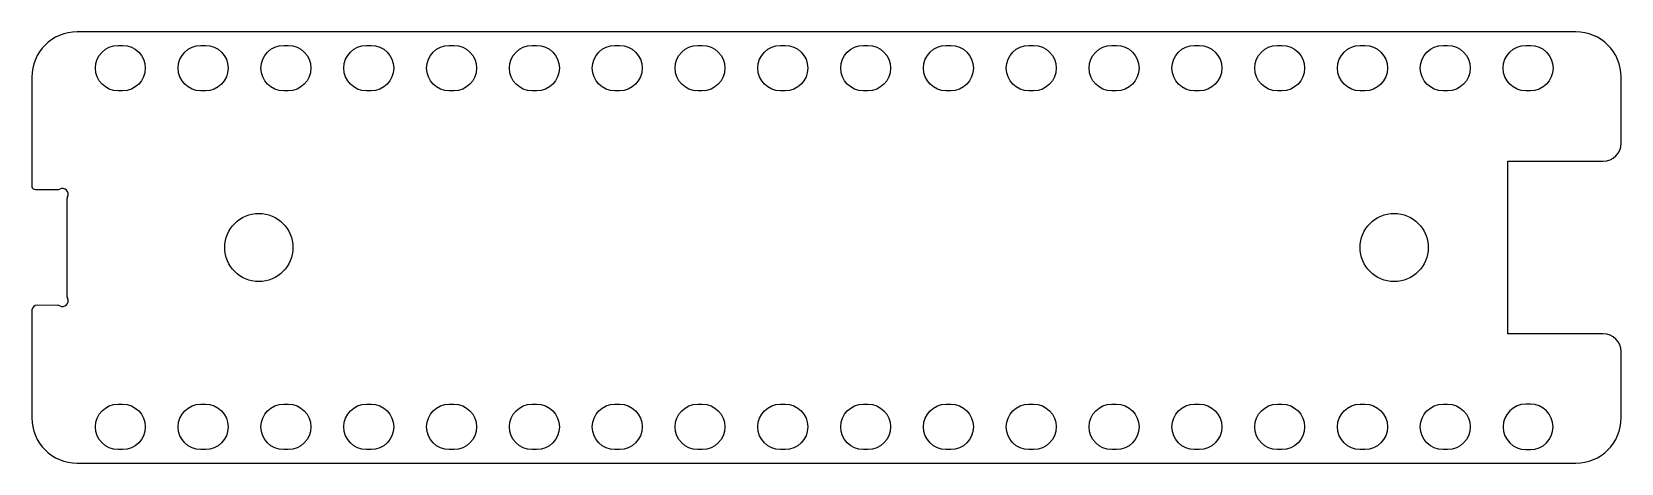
# Model space of a CAD drawing. Header units: millimetres. Extents: x -35 to 35, y -9.5 to 9.5.
import ezdxf

# ---------------------------------------------------------------- set-up
doc = ezdxf.new("R2010")
doc.units = ezdxf.units.MM
doc.layers.get('0').update_dxf_attribs({"linetype": 'CONTINUOUS'})

msp = doc.modelspace()

# ---------------------------------------------------------------- linework, layer by layer
for p, q in [((33, 9.5), (-33, 9.5)), ((-35, 7.5), (-35, 2.678)), ((35, 4.6), (35, 7.5)), ((30, -3.8), (30, 3.8)), ((30, 3.8), (34.2, 3.8)), ((-34.843, 2.554), (-33.855, 2.55)), ((-33.45, 2.144), (-33.45, -2.144)), ((-35, -2.746), (-35, -7.5)), ((-33.859, -2.55), (-34.76, -2.546)), ((34.2, -3.8), (30, -3.8)), ((35, -7.5), (35, -4.6)), ((-33, -9.5), (33, -9.5))]:
    msp.add_line(p, q)
for points in [[(-31.2, 6.9, -1), (-31.2, 8.9), (-31, 8.9, -1), (-31, 6.9)], [(-27.553, 6.9, -1), (-27.553, 8.9), (-27.353, 8.9, -1), (-27.353, 6.9)], [(-23.906, 6.9, -1), (-23.906, 8.9), (-23.706, 8.9, -1), (-23.706, 6.9)], [(-20.259, 6.9, -1), (-20.259, 8.9), (-20.059, 8.9, -1), (-20.059, 6.9)], [(-16.612, 6.9, -1), (-16.612, 8.9), (-16.412, 8.9, -1), (-16.412, 6.9)], [(-12.965, 6.9, -1), (-12.965, 8.9), (-12.765, 8.9, -1), (-12.765, 6.9)], [(-9.318, 6.9, -1), (-9.318, 8.9), (-9.118, 8.9, -1), (-9.118, 6.9)], [(-5.671, 6.9, -1), (-5.671, 8.9), (-5.471, 8.9, -1), (-5.471, 6.9)], [(-2.024, 6.9, -1), (-2.024, 8.9), (-1.824, 8.9, -1), (-1.824, 6.9)], [(1.624, 6.9, -1), (1.624, 8.9), (1.824, 8.9, -1), (1.824, 6.9)], [(5.271, 6.9, -1), (5.271, 8.9), (5.471, 8.9, -1), (5.471, 6.9)], [(8.918, 6.9, -1), (8.918, 8.9), (9.118, 8.9, -1), (9.118, 6.9)], [(12.565, 6.9, -1), (12.565, 8.9), (12.765, 8.9, -1), (12.765, 6.9)], [(16.212, 6.9, -1), (16.212, 8.9), (16.412, 8.9, -1), (16.412, 6.9)], [(19.859, 6.9, -1), (19.859, 8.9), (20.059, 8.9, -1), (20.059, 6.9)], [(23.506, 6.9, -1), (23.506, 8.9), (23.706, 8.9, -1), (23.706, 6.9)], [(27.153, 6.9, -1), (27.153, 8.9), (27.353, 8.9, -1), (27.353, 6.9)], [(30.8, 6.9, -1), (30.8, 8.9), (31, 8.9, -1), (31, 6.9)], [(-31.2, -8.9, -1), (-31.2, -6.9), (-31, -6.9, -1), (-31, -8.9)], [(-27.553, -8.9, -1), (-27.553, -6.9), (-27.353, -6.9, -1), (-27.353, -8.9)], [(-23.906, -8.9, -1), (-23.906, -6.9), (-23.706, -6.9, -1), (-23.706, -8.9)], [(-20.259, -8.9, -1), (-20.259, -6.9), (-20.059, -6.9, -1), (-20.059, -8.9)], [(-16.612, -8.9, -1), (-16.612, -6.9), (-16.412, -6.9, -1), (-16.412, -8.9)], [(-12.965, -8.9, -1), (-12.965, -6.9), (-12.765, -6.9, -1), (-12.765, -8.9)], [(-9.318, -8.9, -1), (-9.318, -6.9), (-9.118, -6.9, -1), (-9.118, -8.9)], [(-5.671, -8.9, -1), (-5.671, -6.9), (-5.471, -6.9, -1), (-5.471, -8.9)], [(-2.024, -8.9, -1), (-2.024, -6.9), (-1.824, -6.9, -1), (-1.824, -8.9)], [(1.624, -8.9, -1), (1.624, -6.9), (1.824, -6.9, -1), (1.824, -8.9)], [(5.271, -8.9, -1), (5.271, -6.9), (5.471, -6.9, -1), (5.471, -8.9)], [(8.918, -8.9, -1), (8.918, -6.9), (9.118, -6.9, -1), (9.118, -8.9)], [(12.565, -8.9, -1), (12.565, -6.9), (12.765, -6.9, -1), (12.765, -8.9)], [(16.212, -8.9, -1), (16.212, -6.9), (16.412, -6.9, -1), (16.412, -8.9)], [(19.859, -8.9, -1), (19.859, -6.9), (20.059, -6.9, -1), (20.059, -8.9)], [(23.506, -8.9, -1), (23.506, -6.9), (23.706, -6.9, -1), (23.706, -8.9)], [(27.153, -8.9, -1), (27.153, -6.9), (27.353, -6.9, -1), (27.353, -8.9)], [(30.8, -8.9), (31, -8.9, 1), (31, -6.9), (30.8, -6.9, 1)]]:
    msp.add_lwpolyline(points, format="xyb", close=True)
for centre in [(-25, 0), (25, 0)]:
    msp.add_circle(centre, 1.5)
for centre, radius, start, end in [((-33, 7.5), 2, 90, 180), ((33, 7.5), 2, 0, 90), ((34.2, 4.6), 0.8, 270, 360), ((-34.842, 2.716), 0.162, 193.58364, 269.80167), ((-33.855, 2.75), 0.2, 269.80167, 297.05886), ((-33.65, 2.35), 0.25, -27.26354, 117.05886), ((-33.25, 2.144), 0.2, 152.73646, 180), ((-34.761, -2.79), 0.243, 89.8019, 169.58567), ((-33.86, -2.75), 0.2, 61.96139, 89.8019), ((-33.649, -2.352), 0.25, -118.03861, 27.65481), ((-33.25, -2.144), 0.2, 180, 207.65481), ((34.2, -4.6), 0.8, 0, 90), ((-33, -7.5), 2, 180, 270), ((33, -7.5), 2, 270, 360)]:
    msp.add_arc(centre, radius, start, end)

doc.saveas('drawing.dxf')
